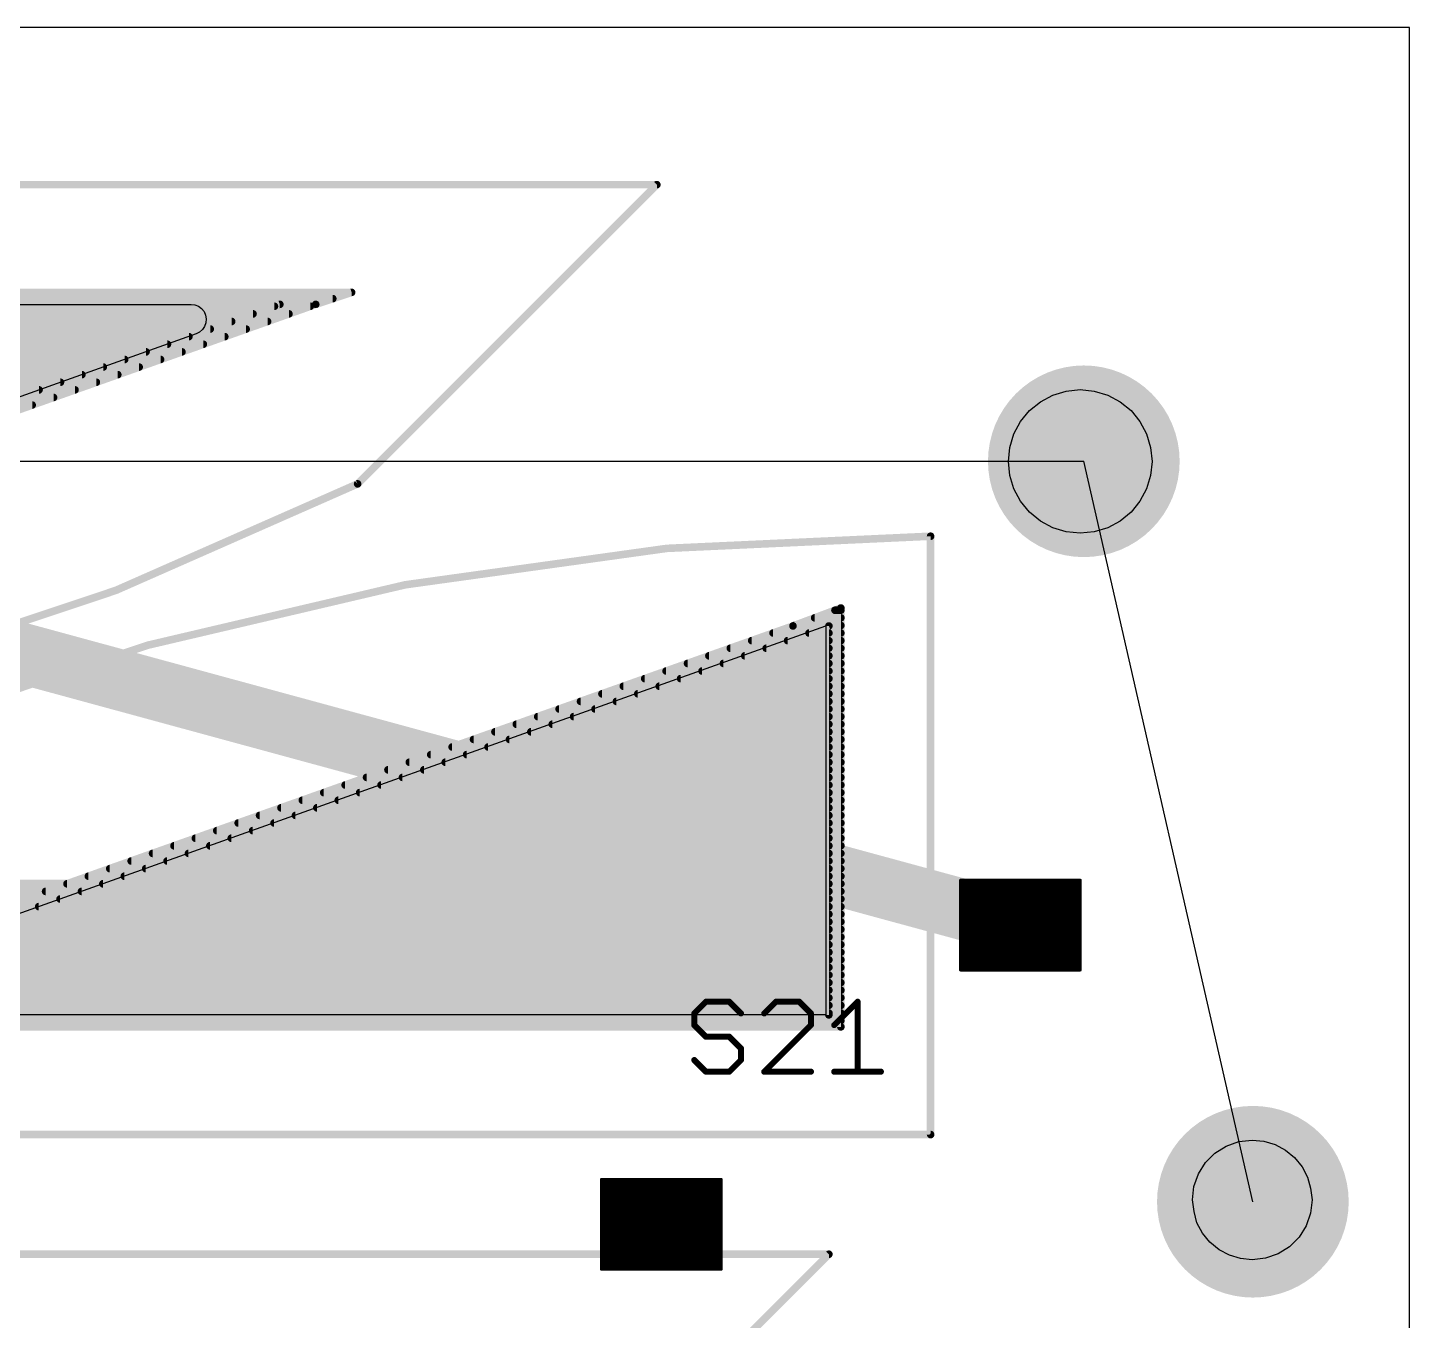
# Model space of a CAD drawing. Extents: x 0 to 82, y 0 to 110.
# Drawn here: x 58.91 to 82, y 87.89 to 109.5 of the extents above; entities that cross this region are included whole.
import ezdxf

# ---------------------------------------------------------------- set-up
doc = ezdxf.new("R2010")
doc.units = 0
for name, color, linetype in [('1', 22, 'CONTINUOUS'), ('16', 175, 'CONTINUOUS'), ('17', 82, 'CONTINUOUS'), ('18', 82, 'CONTINUOUS'), ('19', 53, 'CONTINUOUS'), ('20', 7, 'CONTINUOUS'), ('21', 253, 'CONTINUOUS'), ('23', 7, 'CONTINUOUS'), ('25', 253, 'CONTINUOUS'), ('29', 253, 'CONTINUOUS'), ('30', 253, 'CONTINUOUS'), ('31', 253, 'CONTINUOUS')]:
    doc.layers.add(name, color=color, linetype=linetype)

# ---------------------------------------------------------------- blocks, each defined once
blk = doc.blocks.new('ROUNDP')
at = {"const_width": 0.5}
blk.add_lwpolyline([(0, -0.25, 1), (0, 0.25, 1), (0, -0.25)], format="xyb", dxfattribs=at)
blk = doc.blocks.new('RECT')
blk.add_solid([(-0.5, -0.5), (0.5, -0.5), (-0.5, 0.5), (0.5, 0.5)])
blk = doc.blocks.new('ROUNDV')
at = {"const_width": 0.5}
blk.add_lwpolyline([(0, -0.25, 1), (0, 0.25, 1), (0, -0.25)], format="xyb", dxfattribs=at)

msp = doc.modelspace()

# ---------------------------------------------------------------- linework, layer by layer
at = {"layer": '1'}
for p, q in [((44.875, 104.875), (61.6422, 104.875)), ((61.6422, 104.875), (61.7062, 104.8668)), ((61.7062, 104.8668), (61.766, 104.8427)), ((61.766, 104.8427), (61.8179, 104.8044)), ((61.8179, 104.8044), (61.8585, 104.7541)), ((61.8585, 104.7541), (61.885, 104.6953)), ((61.885, 104.6953), (61.8959, 104.6317)), ((61.8959, 104.6317), (61.8904, 104.5674)), ((61.7267, 104.3815), (44.875, 98.375)), ((61.7843, 104.4105), (61.7267, 104.3815)), ((61.8328, 104.4531), (61.7843, 104.4105)), ((61.8689, 104.5066), (61.8328, 104.4531)), ((61.8904, 104.5674), (61.8689, 104.5066)), ((55.3983, 93.4935), (72.25, 99.5)), ((72.25, 99.5), (72.25, 93)), ((72.25, 93), (55.4828, 93))]:
    msp.add_line(p, q, dxfattribs=at)
for points, const_width in [([(70.875, 94.75), (71.4, 96.1)], 1.016), ([(47.04, 94.75), (70.875, 94.75)], 1.016), ([(76.5, 95.25), (74.5, 95.25)], 0.05), ([(74.5, 95.25), (74.5, 93.75)], 0.05), ([(74.5, 95.2), (76.5, 95.2)], 0.05), ([(74.5, 95.15), (76.5, 95.15)], 0.05), ([(76.5, 93.75), (76.5, 95.25)], 0.05), ([(74.5, 95.1), (76.5, 95.1)], 0.05), ([(74.5, 95.05), (76.5, 95.05)], 0.05), ([(74.5, 95), (76.5, 95)], 0.05), ([(74.5, 94.95), (76.5, 94.95)], 0.05), ([(74.5, 94.9), (76.5, 94.9)], 0.05), ([(74.5, 94.85), (76.5, 94.85)], 0.05), ([(74.5, 94.8), (76.5, 94.8)], 0.05), ([(74.5, 94.75), (76.5, 94.75)], 0.05), ([(74.5, 94.7), (76.5, 94.7)], 0.05), ([(74.5, 94.65), (76.5, 94.65)], 0.05), ([(74.5, 94.6), (76.5, 94.6)], 0.05), ([(74.5, 94.55), (76.5, 94.55)], 0.05), ([(74.5, 94.5), (76.5, 94.5)], 0.05), ([(74.5, 94.45), (76.5, 94.45)], 0.05), ([(74.5, 94.4), (76.5, 94.4)], 0.05), ([(74.5, 94.35), (76.5, 94.35)], 0.05), ([(74.5, 94.3), (76.5, 94.3)], 0.05), ([(74.5, 94.25), (76.5, 94.25)], 0.05), ([(74.5, 94.2), (76.5, 94.2)], 0.05), ([(74.5, 94.15), (76.5, 94.15)], 0.05), ([(74.5, 94.1), (76.5, 94.1)], 0.05), ([(74.5, 94.05), (76.5, 94.05)], 0.05), ([(74.5, 94), (76.5, 94)], 0.05), ([(74.5, 93.95), (76.5, 93.95)], 0.05), ([(74.5, 93.9), (76.5, 93.9)], 0.05), ([(74.5, 93.85), (76.5, 93.85)], 0.05), ([(74.5, 93.8), (76.5, 93.8)], 0.05), ([(74.5, 93.75), (76.5, 93.75)], 0.05), ([(74.5, 93.75), (76.5, 93.75)], 0.05)]:
    msp.add_lwpolyline(points, dxfattribs=dict(at, const_width=const_width))
for points, const_width in [([(71.6367, 96.0079, 1), (71.1633, 96.1921)], 0.508), ([(70.875, 94.496, 1), (70.875, 95.004)], 0.508), ([(74.5, 95.2625, 1), (74.5, 95.2375)], 0.025), ([(74.5125, 95.25, 1), (74.4875, 95.25)], 0.025), ([(74.5, 95.2125, 1), (74.5, 95.1875)], 0.025), ([(74.5, 95.1625, 1), (74.5, 95.1375)], 0.025), ([(76.5125, 95.25, 1), (76.4875, 95.25)], 0.025), ([(76.5, 95.2375, 1), (76.5, 95.2625)], 0.025), ([(76.5, 95.1875, 1), (76.5, 95.2125)], 0.025), ([(76.5, 95.1375, 1), (76.5, 95.1625)], 0.025), ([(70.6383, 94.8421, 1), (71.1117, 94.6579)], 0.508), ([(74.5, 95.1125, 1), (74.5, 95.0875)], 0.025), ([(74.5, 95.0625, 1), (74.5, 95.0375)], 0.025), ([(74.5, 95.0125, 1), (74.5, 94.9875)], 0.025), ([(74.5, 94.9625, 1), (74.5, 94.9375)], 0.025), ([(74.5, 94.9125, 1), (74.5, 94.8875)], 0.025), ([(76.5, 95.0875, 1), (76.5, 95.1125)], 0.025), ([(76.5, 95.0375, 1), (76.5, 95.0625)], 0.025), ([(76.5, 94.9875, 1), (76.5, 95.0125)], 0.025), ([(76.5, 94.9375, 1), (76.5, 94.9625)], 0.025), ([(76.5, 94.8875, 1), (76.5, 94.9125)], 0.025), ([(74.5, 94.8625, 1), (74.5, 94.8375)], 0.025), ([(74.5, 94.8125, 1), (74.5, 94.7875)], 0.025), ([(74.5, 94.7625, 1), (74.5, 94.7375)], 0.025), ([(74.5, 94.7125, 1), (74.5, 94.6875)], 0.025), ([(74.5, 94.6625, 1), (74.5, 94.6375)], 0.025), ([(76.5, 94.8375, 1), (76.5, 94.8625)], 0.025), ([(76.5, 94.7875, 1), (76.5, 94.8125)], 0.025), ([(76.5, 94.7375, 1), (76.5, 94.7625)], 0.025), ([(76.5, 94.6875, 1), (76.5, 94.7125)], 0.025), ([(76.5, 94.6375, 1), (76.5, 94.6625)], 0.025), ([(74.5, 94.6125, 1), (74.5, 94.5875)], 0.025), ([(74.5, 94.5625, 1), (74.5, 94.5375)], 0.025), ([(74.5, 94.5125, 1), (74.5, 94.4875)], 0.025), ([(74.5, 94.4625, 1), (74.5, 94.4375)], 0.025), ([(76.5, 94.5875, 1), (76.5, 94.6125)], 0.025), ([(76.5, 94.5375, 1), (76.5, 94.5625)], 0.025), ([(76.5, 94.4875, 1), (76.5, 94.5125)], 0.025), ([(76.5, 94.4375, 1), (76.5, 94.4625)], 0.025), ([(74.5, 94.4125, 1), (74.5, 94.3875)], 0.025), ([(74.5, 94.3625, 1), (74.5, 94.3375)], 0.025), ([(74.5, 94.3125, 1), (74.5, 94.2875)], 0.025), ([(74.5, 94.2625, 1), (74.5, 94.2375)], 0.025), ([(74.5, 94.2125, 1), (74.5, 94.1875)], 0.025), ([(76.5, 94.3875, 1), (76.5, 94.4125)], 0.025), ([(76.5, 94.3375, 1), (76.5, 94.3625)], 0.025), ([(76.5, 94.2875, 1), (76.5, 94.3125)], 0.025), ([(76.5, 94.2375, 1), (76.5, 94.2625)], 0.025), ([(76.5, 94.1875, 1), (76.5, 94.2125)], 0.025), ([(74.5, 94.1625, 1), (74.5, 94.1375)], 0.025), ([(74.5, 94.1125, 1), (74.5, 94.0875)], 0.025), ([(74.5, 94.0625, 1), (74.5, 94.0375)], 0.025), ([(74.5, 94.0125, 1), (74.5, 93.9875)], 0.025), ([(74.5, 93.9625, 1), (74.5, 93.9375)], 0.025), ([(76.5, 94.1375, 1), (76.5, 94.1625)], 0.025), ([(76.5, 94.0875, 1), (76.5, 94.1125)], 0.025), ([(76.5, 94.0375, 1), (76.5, 94.0625)], 0.025), ([(76.5, 93.9875, 1), (76.5, 94.0125)], 0.025), ([(76.5, 93.9375, 1), (76.5, 93.9625)], 0.025), ([(74.5, 93.9125, 1), (74.5, 93.8875)], 0.025), ([(74.5, 93.8625, 1), (74.5, 93.8375)], 0.025), ([(74.5, 93.8125, 1), (74.5, 93.7875)], 0.025), ([(74.5, 93.7625, 1), (74.5, 93.7375)], 0.025), ([(74.5, 93.7625, 1), (74.5, 93.7375)], 0.025), ([(74.4875, 93.75, 1), (74.5125, 93.75)], 0.025), ([(76.4875, 93.75, 1), (76.5125, 93.75)], 0.025), ([(76.5, 93.8875, 1), (76.5, 93.9125)], 0.025), ([(76.5, 93.8375, 1), (76.5, 93.8625)], 0.025), ([(76.5, 93.7875, 1), (76.5, 93.8125)], 0.025), ([(76.5, 93.7375, 1), (76.5, 93.7625)], 0.025), ([(76.5, 93.7375, 1), (76.5, 93.7625)], 0.025)]:
    msp.add_lwpolyline(points, format="xyb", dxfattribs=dict(at, const_width=const_width))
at = {"layer": '16', "const_width": 1.016}
msp.add_lwpolyline([(48.875, 101.75), (75.5, 94.5)], dxfattribs=at)
at = {"layer": '16', "const_width": 0.508}
msp.add_lwpolyline([(75.4333, 94.2549, 1), (75.5667, 94.7451)], format="xyb", dxfattribs=at)
at = {"layer": '19'}
for p in [(5.56, 102.2525), (79.385, 89.8775)]:
    msp.add_line(p, (76.56, 102.2525), dxfattribs=at)
at = {"layer": '20'}
for p, q in [((82, 109.5), (0, 109.5)), ((82, 0), (82, 109.5)), ((76.2661, 103.4263), (76.5, 103.45)), ((76.5, 103.45), (76.7339, 103.4263)), ((75.6515, 103.0985), (75.8336, 103.2472)), ((75.8336, 103.2472), (76.0412, 103.3576)), ((76.0412, 103.3576), (76.2661, 103.4263)), ((76.7339, 103.4263), (76.9588, 103.3576)), ((76.9588, 103.3576), (77.1664, 103.2472)), ((77.1664, 103.2472), (77.3485, 103.0985)), ((75.5028, 102.9164), (75.6515, 103.0985)), ((77.3485, 103.0985), (77.4971, 102.9164)), ((75.3924, 102.7088), (75.5028, 102.9164)), ((77.4971, 102.9164), (77.6075, 102.7088)), ((75.3237, 102.4839), (75.3924, 102.7088)), ((77.6075, 102.7088), (77.6763, 102.484)), ((75.3, 102.25), (75.3237, 102.4839)), ((77.6769, 102.4841), (77.7, 102.25)), ((75.3237, 102.0161), (75.3, 102.25)), ((77.7, 102.25), (77.6763, 102.0161)), ((75.3924, 101.7912), (75.3237, 102.0161)), ((77.6763, 102.0161), (77.6076, 101.7912)), ((75.5028, 101.5836), (75.3924, 101.7912)), ((77.6076, 101.7912), (77.4972, 101.5836)), ((75.6515, 101.4015), (75.5028, 101.5836)), ((75.8336, 101.2528), (75.6515, 101.4015)), ((77.3485, 101.4015), (77.1664, 101.2528)), ((77.4972, 101.5836), (77.3485, 101.4015)), ((76.0412, 101.1424), (75.8336, 101.2528)), ((76.2661, 101.0737), (76.0412, 101.1424)), ((76.9588, 101.1424), (76.7339, 101.0737)), ((77.1664, 101.2528), (76.9588, 101.1424)), ((76.5, 101.05), (76.2661, 101.0737)), ((76.7339, 101.0737), (76.5, 101.05)), ((78.7515, 90.6893), (78.9411, 90.8085)), ((78.9411, 90.8085), (79.1525, 90.8824)), ((79.1525, 90.8824), (79.375, 90.9075)), ((79.375, 90.9075), (79.57, 90.8882)), ((79.57, 90.8882), (79.7577, 90.8314)), ((79.7577, 90.8314), (79.9301, 90.7389)), ((78.474, 90.3414), (78.5932, 90.531)), ((78.5932, 90.531), (78.7515, 90.6893)), ((79.9301, 90.7389), (80.0821, 90.6146)), ((80.0821, 90.6146), (80.2083, 90.463)), ((78.4001, 90.13), (78.474, 90.3414)), ((80.2083, 90.463), (80.2989, 90.2902)), ((80.2989, 90.2902), (80.3486, 90.1026)), ((78.375, 89.9075), (78.4001, 90.13)), ((80.3486, 90.1026), (80.375, 89.9075)), ((78.4014, 89.7124), (78.375, 89.9075)), ((80.375, 89.9075), (80.3499, 89.685)), ((78.4511, 89.5248), (78.4014, 89.7124)), ((80.3499, 89.685), (80.276, 89.4736)), ((78.5417, 89.352), (78.4511, 89.5248)), ((80.276, 89.4736), (80.1568, 89.284)), ((78.6679, 89.2004), (78.5417, 89.352)), ((78.8199, 89.0761), (78.6679, 89.2004)), ((79.9985, 89.1257), (79.8089, 89.0065)), ((80.1568, 89.284), (79.9985, 89.1257)), ((78.9923, 88.9836), (78.8199, 89.0761)), ((79.18, 88.9268), (78.9923, 88.9836)), ((79.375, 88.9075), (79.18, 88.9268)), ((79.5975, 88.9326), (79.375, 88.9075)), ((79.8089, 89.0065), (79.5975, 88.9326))]:
    msp.add_line(p, q, dxfattribs=at)
at = {"layer": '21', "const_width": 0.127}
for points in [[(69.425, 106.875), (43.125, 106.875)], [(64.425, 101.875), (69.425, 106.875)], [(74, 91), (74, 101)], [(47.7, 91), (74, 91)], [(72.3, 89), (46, 89)], [(67.3, 84), (72.3, 89)]]:
    msp.add_lwpolyline(points, dxfattribs=at)
at = {"layer": '21'}
for points, const_width in [([(69.4475, 106.8525, 1), (69.4025, 106.8975)], 0.0635), ([(69.425, 106.8432, 1), (69.425, 106.9068)], 0.0635), ([(43.125, 96.875, 0.1158), (64.425, 101.875)], 0.127), ([(64.4025, 101.8975, 1), (64.4475, 101.8525)], 0.0635), ([(64.4391, 101.8466, 1), (64.4109, 101.9034)], 0.0635), ([(74, 101, 0.1158), (52.7, 96)], 0.127), ([(74.0318, 101, 1), (73.9682, 101)], 0.0635), ([(74, 100.9682, 1), (74, 101.0318)], 0.0635), ([(73.9682, 91, 1), (74.0318, 91)], 0.0635), ([(74, 90.9682, 1), (74, 91.0318)], 0.0635), ([(72.3225, 88.9775, 1), (72.2775, 89.0225)], 0.0635), ([(72.3, 88.9682, 1), (72.3, 89.0318)], 0.0635)]:
    msp.add_lwpolyline(points, format="xyb", dxfattribs=dict(at, const_width=const_width))
at = {"layer": '23'}
msp.add_point((74, 91), dxfattribs=at)
at = {"layer": '25', "const_width": 0.0508}
for points in [[(70.0328, 93.0433, 1), (70.0688, 93.0073)], [(70.0762, 93.0253, 1), (70.0254, 93.0253)], [(70.2457, 93.2456, 1), (70.2457, 93.1948)], [(70.2637, 93.2022, 1), (70.2277, 93.2382)], [(70.6535, 93.2382, 1), (70.6175, 93.2022)], [(70.6355, 93.1948, 1), (70.6355, 93.2456)], [(70.8124, 93.0073, 1), (70.8484, 93.0433)], [(71.2022, 93.0433, 1), (71.2382, 93.0073)], [(71.4151, 93.2456, 1), (71.4151, 93.1948)], [(71.4331, 93.2022, 1), (71.3971, 93.2382)], [(71.8229, 93.2382, 1), (71.7869, 93.2022)], [(71.8049, 93.1948, 1), (71.8049, 93.2456)], [(72.0252, 93.0253, 1), (71.9744, 93.0253)], [(71.9818, 93.0073, 1), (72.0178, 93.0433)], [(72.8048, 93.2202, 1), (72.754, 93.2202)], [(72.7974, 93.2022, 1), (72.7614, 93.2382)], [(70.0688, 92.8484, 1), (70.0328, 92.8124)], [(70.0254, 92.8304, 1), (70.0762, 92.8304)], [(71.9744, 92.8304, 1), (72.0252, 92.8304)], [(72.0178, 92.8124, 1), (71.9818, 92.8484)], [(72.3716, 92.8484, 1), (72.4076, 92.8124)], [(70.2457, 92.6609, 1), (70.2457, 92.6101)], [(70.2277, 92.6175, 1), (70.2637, 92.6535)], [(70.6535, 92.6535, 1), (70.6175, 92.6175)], [(70.6355, 92.6101, 1), (70.6355, 92.6609)], [(70.8558, 92.4406, 1), (70.805, 92.4406)], [(70.8124, 92.4226, 1), (70.8484, 92.4586)], [(70.0688, 92.2637, 1), (70.0328, 92.2277)], [(70.805, 92.2457, 1), (70.8558, 92.2457)], [(70.8484, 92.2277, 1), (70.8124, 92.2637)], [(70.2457, 92.0762, 1), (70.2457, 92.0254)], [(70.2277, 92.0328, 1), (70.2637, 92.0688)], [(70.6175, 92.0688, 1), (70.6535, 92.0328)], [(70.6355, 92.0254, 1), (70.6355, 92.0762)], [(71.2022, 92.0688, 1), (71.2382, 92.0328)], [(71.2202, 92.0762, 1), (71.2202, 92.0254)], [(71.9998, 92.0254, 1), (71.9998, 92.0762)], [(72.3896, 92.0762, 1), (72.3896, 92.0254)], [(72.754, 92.0508, 1), (72.8048, 92.0508)], [(73.1692, 92.0254, 1), (73.1692, 92.0762)]]:
    msp.add_lwpolyline(points, format="xyb", dxfattribs=at)
at = {"layer": '25', "const_width": 0.1016}
for points in [[(70.2457, 93.2202), (70.0508, 93.0253)], [(70.0508, 93.0253), (70.0508, 92.8304)], [(70.6355, 93.2202), (70.2457, 93.2202)], [(70.8304, 93.0253), (70.6355, 93.2202)], [(71.4151, 93.2202), (71.2202, 93.0253)], [(71.8049, 93.2202), (71.4151, 93.2202)], [(71.9998, 93.0253), (71.8049, 93.2202)], [(71.9998, 92.8304), (71.9998, 93.0253)], [(72.3896, 92.8304), (72.7794, 93.2202)], [(72.7794, 93.2202), (72.7794, 92.0508)], [(70.0508, 92.8304), (70.2457, 92.6355)], [(71.2202, 92.0508), (71.9998, 92.8304)], [(70.2457, 92.6355), (70.6355, 92.6355)], [(70.6355, 92.6355), (70.8304, 92.4406)], [(70.8304, 92.4406), (70.8304, 92.2457)], [(70.2457, 92.0508), (70.0508, 92.2457)], [(70.8304, 92.2457), (70.6355, 92.0508)], [(70.6355, 92.0508), (70.2457, 92.0508)], [(71.9998, 92.0508), (71.2202, 92.0508)], [(72.3896, 92.0508), (73.1692, 92.0508)]]:
    msp.add_lwpolyline(points, dxfattribs=at)
at = {"layer": '29'}
for points, const_width in [([(64.325, 105.075), (44.625, 105.075)], 0.127), ([(63.725, 104.875), (64.325, 105.075)], 0.127), ([(64.01, 104.97), (44.625, 104.97)], 0.127), ([(63.6349, 104.843), (44.625, 104.843)], 0.127), ([(45.425, 98.375), (63.725, 104.875)], 0.127), ([(63.2774, 104.716), (44.625, 104.716)], 0.127), ([(62.9198, 104.589), (44.625, 104.589)], 0.127), ([(62.5622, 104.462), (44.625, 104.462)], 0.127), ([(62.2047, 104.335), (44.625, 104.335)], 0.127), ([(61.8471, 104.208), (44.625, 104.208)], 0.127), ([(61.4896, 104.081), (44.625, 104.081)], 0.127), ([(61.132, 103.954), (44.625, 103.954)], 0.127), ([(60.7745, 103.827), (44.625, 103.827)], 0.127), ([(60.4169, 103.7), (44.625, 103.7)], 0.127), ([(60.0594, 103.573), (44.625, 103.573)], 0.127), ([(59.7018, 103.446), (44.625, 103.446)], 0.127), ([(59.3443, 103.319), (44.625, 103.319)], 0.127), ([(58.9867, 103.192), (44.625, 103.192)], 0.127), ([(72.5, 99.8), (71.7, 99.5)], 0.127), ([(72.4013, 99.763), (72.5, 99.763)], 0.127), ([(72.5, 92.8), (72.5, 99.8)], 0.127), ([(71.7, 99.5), (53.4, 93)], 0.127), ([(71.724, 99.509), (72.5, 99.509)], 0.127), ([(72.0627, 99.636), (72.5, 99.636)], 0.127), ([(71.0102, 99.255), (72.5, 99.255)], 0.127), ([(71.3678, 99.382), (72.5, 99.382)], 0.127), ([(70.2951, 99.001), (72.5, 99.001)], 0.127), ([(70.6527, 99.128), (72.5, 99.128)], 0.127), ([(69.9376, 98.874), (72.5, 98.874)], 0.127), ([(69.2225, 98.62), (72.5, 98.62)], 0.127), ([(69.58, 98.747), (72.5, 98.747)], 0.127), ([(68.5074, 98.366), (72.5, 98.366)], 0.127), ([(68.8649, 98.493), (72.5, 98.493)], 0.127), ([(67.7922, 98.112), (72.5, 98.112)], 0.127), ([(68.1498, 98.239), (72.5, 98.239)], 0.127), ([(67.0771, 97.858), (72.5, 97.858)], 0.127), ([(67.4347, 97.985), (72.5, 97.985)], 0.127), ([(66.362, 97.604), (72.5, 97.604)], 0.127), ([(66.7196, 97.731), (72.5, 97.731)], 0.127), ([(66.0045, 97.477), (72.5, 97.477)], 0.127), ([(65.2894, 97.223), (72.5, 97.223)], 0.127), ([(65.6469, 97.35), (72.5, 97.35)], 0.127), ([(64.5743, 96.969), (72.5, 96.969)], 0.127), ([(64.9318, 97.096), (72.5, 97.096)], 0.127), ([(63.8592, 96.715), (72.5, 96.715)], 0.127), ([(64.2167, 96.842), (72.5, 96.842)], 0.127), ([(63.144, 96.461), (72.5, 96.461)], 0.127), ([(63.5016, 96.588), (72.5, 96.588)], 0.127), ([(62.7865, 96.334), (72.5, 96.334)], 0.127), ([(62.0714, 96.08), (72.5, 96.08)], 0.127), ([(62.4289, 96.207), (72.5, 96.207)], 0.127), ([(61.3563, 95.826), (72.5, 95.826)], 0.127), ([(61.7138, 95.953), (72.5, 95.953)], 0.127), ([(60.6412, 95.572), (72.5, 95.572)], 0.127), ([(60.9987, 95.699), (72.5, 95.699)], 0.127), ([(59.9261, 95.318), (72.5, 95.318)], 0.127), ([(60.2836, 95.445), (72.5, 95.445)], 0.127), ([(59.5685, 95.191), (72.5, 95.191)], 0.127), ([(58.8534, 94.937), (72.5, 94.937)], 0.127), ([(59.211, 95.064), (72.5, 95.064)], 0.127), ([(58.1383, 94.683), (72.5, 94.683)], 0.127), ([(58.4958, 94.81), (72.5, 94.81)], 0.127), ([(57.4232, 94.429), (72.5, 94.429)], 0.127), ([(57.7807, 94.556), (72.5, 94.556)], 0.127), ([(56.7081, 94.175), (72.5, 94.175)], 0.127), ([(57.0656, 94.302), (72.5, 94.302)], 0.127), ([(55.993, 93.921), (72.5, 93.921)], 0.127), ([(56.3505, 94.048), (72.5, 94.048)], 0.127), ([(55.6354, 93.794), (72.5, 93.794)], 0.127), ([(54.9203, 93.54), (72.5, 93.54)], 0.127), ([(55.2779, 93.667), (72.5, 93.667)], 0.127), ([(54.2052, 93.286), (72.5, 93.286)], 0.127), ([(54.5628, 93.413), (72.5, 93.413)], 0.127), ([(53.4901, 93.032), (72.5, 93.032)], 0.127), ([(53.8476, 93.159), (72.5, 93.159)], 0.127), ([(52.8, 92.8), (72.5, 92.8)], 0.127), ([(53.115, 92.905), (72.5, 92.905)], 0.127), ([(68.5, 90.25), (68.5, 88.75)], 0.05), ([(70.5, 90.25), (68.5, 90.25)], 0.05), ([(68.5, 90.2), (70.5, 90.2)], 0.05), ([(68.5, 90.15), (70.5, 90.15)], 0.05), ([(68.5, 90.1), (70.5, 90.1)], 0.05), ([(68.5, 90.05), (70.5, 90.05)], 0.05), ([(70.5, 88.75), (70.5, 90.25)], 0.05), ([(68.5, 90), (70.5, 90)], 0.05), ([(68.5, 89.95), (70.5, 89.95)], 0.05), ([(68.5, 89.9), (70.5, 89.9)], 0.05), ([(68.5, 89.85), (70.5, 89.85)], 0.05), ([(68.5, 89.8), (70.5, 89.8)], 0.05), ([(68.5, 89.75), (70.5, 89.75)], 0.05), ([(68.5, 89.7), (70.5, 89.7)], 0.05), ([(68.5, 89.65), (70.5, 89.65)], 0.05), ([(68.5, 89.6), (70.5, 89.6)], 0.05), ([(68.5, 89.55), (70.5, 89.55)], 0.05), ([(68.5, 89.5), (70.5, 89.5)], 0.05), ([(68.5, 89.45), (70.5, 89.45)], 0.05), ([(68.5, 89.4), (70.5, 89.4)], 0.05), ([(68.5, 89.35), (70.5, 89.35)], 0.05), ([(68.5, 89.3), (70.5, 89.3)], 0.05), ([(68.5, 89.25), (70.5, 89.25)], 0.05), ([(68.5, 89.2), (70.5, 89.2)], 0.05), ([(68.5, 89.15), (70.5, 89.15)], 0.05), ([(68.5, 89.1), (70.5, 89.1)], 0.05), ([(68.5, 89.05), (70.5, 89.05)], 0.05), ([(68.5, 89), (70.5, 89)], 0.05), ([(68.5, 88.95), (70.5, 88.95)], 0.05), ([(68.5, 88.9), (70.5, 88.9)], 0.05), ([(68.5, 88.85), (70.5, 88.85)], 0.05), ([(68.5, 88.8), (70.5, 88.8)], 0.05), ([(68.5, 88.75), (70.5, 88.75)], 0.05), ([(68.5, 88.75), (70.5, 88.75)], 0.05)]:
    msp.add_lwpolyline(points, dxfattribs=dict(at, const_width=const_width))
for points, const_width in [([(64.335, 105.0449, 1), (64.315, 105.1051)], 0.0635), ([(64.325, 105.0433, 1), (64.325, 105.1068)], 0.0635), ([(63.6349, 104.8113, 1), (63.6349, 104.8748)], 0.0635), ([(63.715, 104.9051, 1), (63.735, 104.8449)], 0.0635), ([(63.7356, 104.8451, 1), (63.7144, 104.9049)], 0.0635), ([(64.01, 104.9382, 1), (64.01, 105.0018)], 0.0635), ([(62.9198, 104.5572, 1), (62.9198, 104.6208)], 0.0635), ([(63.2774, 104.6843, 1), (63.2774, 104.7478)], 0.0635), ([(62.2047, 104.3033, 1), (62.2047, 104.3668)], 0.0635), ([(62.5622, 104.4303, 1), (62.5622, 104.4938)], 0.0635), ([(61.4896, 104.0493, 1), (61.4896, 104.1128)], 0.0635), ([(61.8471, 104.1762, 1), (61.8471, 104.2398)], 0.0635), ([(61.132, 103.9223, 1), (61.132, 103.9858)], 0.0635), ([(60.4169, 103.6683, 1), (60.4169, 103.7318)], 0.0635), ([(60.7745, 103.7952, 1), (60.7745, 103.8588)], 0.0635), ([(59.7018, 103.4142, 1), (59.7018, 103.4778)], 0.0635), ([(60.0594, 103.5413, 1), (60.0594, 103.6048)], 0.0635), ([(58.9867, 103.1603, 1), (58.9867, 103.2238)], 0.0635), ([(59.3443, 103.2873, 1), (59.3443, 103.3508)], 0.0635), ([(72.4013, 99.7948, 1), (72.4013, 99.7313)], 0.0635), ([(72.5318, 99.8, 1), (72.4682, 99.8)], 0.0635), ([(72.5111, 99.7703, 1), (72.4889, 99.8297)], 0.0635), ([(72.5, 99.7313, 1), (72.5, 99.7948)], 0.0635), ([(71.6889, 99.5297, 1), (71.7111, 99.4703)], 0.0635), ([(71.7106, 99.4701, 1), (71.6894, 99.5299)], 0.0635), ([(71.724, 99.5408, 1), (71.724, 99.4772)], 0.0635), ([(72.0627, 99.6678, 1), (72.0627, 99.6043)], 0.0635), ([(72.5, 99.6043, 1), (72.5, 99.6678)], 0.0635), ([(72.5, 99.4772, 1), (72.5, 99.5408)], 0.0635), ([(71.0102, 99.2868, 1), (71.0102, 99.2233)], 0.0635), ([(71.3678, 99.4138, 1), (71.3678, 99.3503)], 0.0635), ([(72.5, 99.3503, 1), (72.5, 99.4138)], 0.0635), ([(72.5, 99.2233, 1), (72.5, 99.2868)], 0.0635), ([(70.2951, 99.0328, 1), (70.2951, 98.9693)], 0.0635), ([(70.6527, 99.1598, 1), (70.6527, 99.0962)], 0.0635), ([(72.5, 99.0962, 1), (72.5, 99.1598)], 0.0635), ([(72.5, 98.9693, 1), (72.5, 99.0328)], 0.0635), ([(69.9376, 98.9058, 1), (69.9376, 98.8423)], 0.0635), ([(72.5, 98.8423, 1), (72.5, 98.9058)], 0.0635), ([(69.2225, 98.6518, 1), (69.2225, 98.5883)], 0.0635), ([(69.58, 98.7788, 1), (69.58, 98.7152)], 0.0635), ([(72.5, 98.7152, 1), (72.5, 98.7788)], 0.0635), ([(72.5, 98.5883, 1), (72.5, 98.6518)], 0.0635), ([(68.5074, 98.3978, 1), (68.5074, 98.3342)], 0.0635), ([(68.8649, 98.5248, 1), (68.8649, 98.4613)], 0.0635), ([(72.5, 98.4613, 1), (72.5, 98.5248)], 0.0635), ([(72.5, 98.3342, 1), (72.5, 98.3978)], 0.0635), ([(67.7922, 98.1438, 1), (67.7922, 98.0803)], 0.0635), ([(68.1498, 98.2708, 1), (68.1498, 98.2073)], 0.0635), ([(72.5, 98.2073, 1), (72.5, 98.2708)], 0.0635), ([(72.5, 98.0803, 1), (72.5, 98.1438)], 0.0635), ([(67.0771, 97.8898, 1), (67.0771, 97.8263)], 0.0635), ([(67.4347, 98.0168, 1), (67.4347, 97.9532)], 0.0635), ([(72.5, 97.9532, 1), (72.5, 98.0168)], 0.0635), ([(72.5, 97.8263, 1), (72.5, 97.8898)], 0.0635), ([(66.362, 97.6358, 1), (66.362, 97.5722)], 0.0635), ([(66.7196, 97.7628, 1), (66.7196, 97.6993)], 0.0635), ([(72.5, 97.6993, 1), (72.5, 97.7628)], 0.0635), ([(72.5, 97.5722, 1), (72.5, 97.6358)], 0.0635), ([(66.0045, 97.5088, 1), (66.0045, 97.4453)], 0.0635), ([(72.5, 97.4453, 1), (72.5, 97.5088)], 0.0635), ([(65.2894, 97.2548, 1), (65.2894, 97.1912)], 0.0635), ([(65.6469, 97.3818, 1), (65.6469, 97.3183)], 0.0635), ([(72.5, 97.3183, 1), (72.5, 97.3818)], 0.0635), ([(72.5, 97.1912, 1), (72.5, 97.2548)], 0.0635), ([(64.5743, 97.0008, 1), (64.5743, 96.9373)], 0.0635), ([(64.9318, 97.1278, 1), (64.9318, 97.0643)], 0.0635), ([(72.5, 97.0643, 1), (72.5, 97.1278)], 0.0635), ([(72.5, 96.9373, 1), (72.5, 97.0008)], 0.0635), ([(63.8592, 96.7468, 1), (63.8592, 96.6833)], 0.0635), ([(64.2167, 96.8738, 1), (64.2167, 96.8102)], 0.0635), ([(72.5, 96.8102, 1), (72.5, 96.8738)], 0.0635), ([(72.5, 96.6833, 1), (72.5, 96.7468)], 0.0635), ([(63.144, 96.4928, 1), (63.144, 96.4292)], 0.0635), ([(63.5016, 96.6198, 1), (63.5016, 96.5563)], 0.0635), ([(72.5, 96.5563, 1), (72.5, 96.6198)], 0.0635), ([(72.5, 96.4292, 1), (72.5, 96.4928)], 0.0635), ([(62.7865, 96.3658, 1), (62.7865, 96.3023)], 0.0635), ([(72.5, 96.3023, 1), (72.5, 96.3658)], 0.0635), ([(62.0714, 96.1118, 1), (62.0714, 96.0482)], 0.0635), ([(62.4289, 96.2388, 1), (62.4289, 96.1753)], 0.0635), ([(72.5, 96.1753, 1), (72.5, 96.2388)], 0.0635), ([(72.5, 96.0482, 1), (72.5, 96.1118)], 0.0635), ([(61.3563, 95.8578, 1), (61.3563, 95.7943)], 0.0635), ([(61.7138, 95.9848, 1), (61.7138, 95.9213)], 0.0635), ([(72.5, 95.9213, 1), (72.5, 95.9848)], 0.0635), ([(72.5, 95.7943, 1), (72.5, 95.8578)], 0.0635), ([(60.6412, 95.6038, 1), (60.6412, 95.5403)], 0.0635), ([(60.9987, 95.7308, 1), (60.9987, 95.6672)], 0.0635), ([(72.5, 95.6672, 1), (72.5, 95.7308)], 0.0635), ([(72.5, 95.5403, 1), (72.5, 95.6038)], 0.0635), ([(59.9261, 95.3498, 1), (59.9261, 95.2862)], 0.0635), ([(60.2836, 95.4768, 1), (60.2836, 95.4133)], 0.0635), ([(72.5, 95.4133, 1), (72.5, 95.4768)], 0.0635), ([(72.5, 95.2862, 1), (72.5, 95.3498)], 0.0635), ([(59.211, 95.0958, 1), (59.211, 95.0323)], 0.0635), ([(59.5685, 95.2228, 1), (59.5685, 95.1593)], 0.0635), ([(72.5, 95.1593, 1), (72.5, 95.2228)], 0.0635), ([(72.5, 95.0323, 1), (72.5, 95.0958)], 0.0635), ([(72.5, 94.9052, 1), (72.5, 94.9688)], 0.0635), ([(72.5, 94.7782, 1), (72.5, 94.8418)], 0.0635), ([(72.5, 94.6513, 1), (72.5, 94.7148)], 0.0635), ([(72.5, 94.5243, 1), (72.5, 94.5878)], 0.0635), ([(72.5, 94.3972, 1), (72.5, 94.4608)], 0.0635), ([(72.5, 94.2703, 1), (72.5, 94.3338)], 0.0635), ([(72.5, 94.1433, 1), (72.5, 94.2068)], 0.0635), ([(72.5, 94.0162, 1), (72.5, 94.0798)], 0.0635), ([(72.5, 93.8893, 1), (72.5, 93.9528)], 0.0635), ([(72.5, 93.7623, 1), (72.5, 93.8258)], 0.0635), ([(72.5, 93.6352, 1), (72.5, 93.6988)], 0.0635), ([(72.5, 93.5083, 1), (72.5, 93.5718)], 0.0635), ([(72.5, 93.3813, 1), (72.5, 93.4448)], 0.0635), ([(72.5, 93.2542, 1), (72.5, 93.3178)], 0.0635), ([(72.5, 93.1273, 1), (72.5, 93.1908)], 0.0635), ([(72.5, 93.0003, 1), (72.5, 93.0638)], 0.0635), ([(72.4682, 92.8, 1), (72.5318, 92.8)], 0.0635), ([(72.5, 92.8732, 1), (72.5, 92.9368)], 0.0635), ([(72.5, 92.7683, 1), (72.5, 92.8318)], 0.0635), ([(68.5125, 90.25, 1), (68.4875, 90.25)], 0.025), ([(68.5, 90.2625, 1), (68.5, 90.2375)], 0.025), ([(68.5, 90.2125, 1), (68.5, 90.1875)], 0.025), ([(68.5, 90.1625, 1), (68.5, 90.1375)], 0.025), ([(68.5, 90.1125, 1), (68.5, 90.0875)], 0.025), ([(68.5, 90.0625, 1), (68.5, 90.0375)], 0.025), ([(70.5125, 90.25, 1), (70.4875, 90.25)], 0.025), ([(70.5, 90.2375, 1), (70.5, 90.2625)], 0.025), ([(70.5, 90.1875, 1), (70.5, 90.2125)], 0.025), ([(70.5, 90.1375, 1), (70.5, 90.1625)], 0.025), ([(70.5, 90.0875, 1), (70.5, 90.1125)], 0.025), ([(70.5, 90.0375, 1), (70.5, 90.0625)], 0.025), ([(68.5, 90.0125, 1), (68.5, 89.9875)], 0.025), ([(68.5, 89.9625, 1), (68.5, 89.9375)], 0.025), ([(68.5, 89.9125, 1), (68.5, 89.8875)], 0.025), ([(68.5, 89.8625, 1), (68.5, 89.8375)], 0.025), ([(68.5, 89.8125, 1), (68.5, 89.7875)], 0.025), ([(70.5, 89.9875, 1), (70.5, 90.0125)], 0.025), ([(70.5, 89.9375, 1), (70.5, 89.9625)], 0.025), ([(70.5, 89.8875, 1), (70.5, 89.9125)], 0.025), ([(70.5, 89.8375, 1), (70.5, 89.8625)], 0.025), ([(70.5, 89.7875, 1), (70.5, 89.8125)], 0.025), ([(68.5, 89.7625, 1), (68.5, 89.7375)], 0.025), ([(68.5, 89.7125, 1), (68.5, 89.6875)], 0.025), ([(68.5, 89.6625, 1), (68.5, 89.6375)], 0.025), ([(68.5, 89.6125, 1), (68.5, 89.5875)], 0.025), ([(70.5, 89.7375, 1), (70.5, 89.7625)], 0.025), ([(70.5, 89.6875, 1), (70.5, 89.7125)], 0.025), ([(70.5, 89.6375, 1), (70.5, 89.6625)], 0.025), ([(70.5, 89.5875, 1), (70.5, 89.6125)], 0.025), ([(68.5, 89.5625, 1), (68.5, 89.5375)], 0.025), ([(68.5, 89.5125, 1), (68.5, 89.4875)], 0.025), ([(68.5, 89.4625, 1), (68.5, 89.4375)], 0.025), ([(68.5, 89.4125, 1), (68.5, 89.3875)], 0.025), ([(68.5, 89.3625, 1), (68.5, 89.3375)], 0.025), ([(70.5, 89.5375, 1), (70.5, 89.5625)], 0.025), ([(70.5, 89.4875, 1), (70.5, 89.5125)], 0.025), ([(70.5, 89.4375, 1), (70.5, 89.4625)], 0.025), ([(70.5, 89.3875, 1), (70.5, 89.4125)], 0.025), ([(70.5, 89.3375, 1), (70.5, 89.3625)], 0.025), ([(68.5, 89.3125, 1), (68.5, 89.2875)], 0.025), ([(68.5, 89.2625, 1), (68.5, 89.2375)], 0.025), ([(68.5, 89.2125, 1), (68.5, 89.1875)], 0.025), ([(68.5, 89.1625, 1), (68.5, 89.1375)], 0.025), ([(68.5, 89.1125, 1), (68.5, 89.0875)], 0.025), ([(70.5, 89.2875, 1), (70.5, 89.3125)], 0.025), ([(70.5, 89.2375, 1), (70.5, 89.2625)], 0.025), ([(70.5, 89.1875, 1), (70.5, 89.2125)], 0.025), ([(70.5, 89.1375, 1), (70.5, 89.1625)], 0.025), ([(70.5, 89.0875, 1), (70.5, 89.1125)], 0.025), ([(68.5, 89.0625, 1), (68.5, 89.0375)], 0.025), ([(68.5, 89.0125, 1), (68.5, 88.9875)], 0.025), ([(68.5, 88.9625, 1), (68.5, 88.9375)], 0.025), ([(68.5, 88.9125, 1), (68.5, 88.8875)], 0.025), ([(70.5, 89.0375, 1), (70.5, 89.0625)], 0.025), ([(70.5, 88.9875, 1), (70.5, 89.0125)], 0.025), ([(70.5, 88.9375, 1), (70.5, 88.9625)], 0.025), ([(70.5, 88.8875, 1), (70.5, 88.9125)], 0.025), ([(68.5, 88.8625, 1), (68.5, 88.8375)], 0.025), ([(68.5, 88.8125, 1), (68.5, 88.7875)], 0.025), ([(68.5, 88.7625, 1), (68.5, 88.7375)], 0.025), ([(68.5, 88.7625, 1), (68.5, 88.7375)], 0.025), ([(68.4875, 88.75, 1), (68.5125, 88.75)], 0.025), ([(70.4875, 88.75, 1), (70.5125, 88.75)], 0.025), ([(70.5, 88.8375, 1), (70.5, 88.8625)], 0.025), ([(70.5, 88.7875, 1), (70.5, 88.8125)], 0.025), ([(70.5, 88.7375, 1), (70.5, 88.7625)], 0.025), ([(70.5, 88.7375, 1), (70.5, 88.7625)], 0.025)]:
    msp.add_lwpolyline(points, format="xyb", dxfattribs=dict(at, const_width=const_width))
at = {"layer": '31', "const_width": 0.127}
for points in [[(44.825, 98.375), (63.125, 104.875)], [(63.125, 104.875), (44.825, 104.875)], [(63.0349, 104.843), (44.825, 104.843)], [(62.6774, 104.716), (44.825, 104.716)], [(62.3198, 104.589), (44.825, 104.589)], [(61.9622, 104.462), (44.825, 104.462)], [(61.6047, 104.335), (44.825, 104.335)], [(61.2471, 104.208), (44.825, 104.208)], [(60.8896, 104.081), (44.825, 104.081)], [(60.532, 103.954), (44.825, 103.954)], [(60.1745, 103.827), (44.825, 103.827)], [(59.8169, 103.7), (44.825, 103.7)], [(59.4594, 103.573), (44.825, 103.573)], [(59.1018, 103.446), (44.825, 103.446)], [(72.3, 99.5), (54, 93)], [(72.3, 93), (72.3, 99.5)], [(71.6102, 99.255), (72.3, 99.255)], [(71.9678, 99.382), (72.3, 99.382)], [(70.8951, 99.001), (72.3, 99.001)], [(71.2527, 99.128), (72.3, 99.128)], [(70.5376, 98.874), (72.3, 98.874)], [(69.8225, 98.62), (72.3, 98.62)], [(70.18, 98.747), (72.3, 98.747)], [(69.1074, 98.366), (72.3, 98.366)], [(69.4649, 98.493), (72.3, 98.493)], [(68.3922, 98.112), (72.3, 98.112)], [(68.7498, 98.239), (72.3, 98.239)], [(67.6771, 97.858), (72.3, 97.858)], [(68.0347, 97.985), (72.3, 97.985)], [(66.962, 97.604), (72.3, 97.604)], [(67.3196, 97.731), (72.3, 97.731)], [(66.6045, 97.477), (72.3, 97.477)], [(65.8894, 97.223), (72.3, 97.223)], [(66.2469, 97.35), (72.3, 97.35)], [(65.1743, 96.969), (72.3, 96.969)], [(65.5318, 97.096), (72.3, 97.096)], [(64.4592, 96.715), (72.3, 96.715)], [(64.8167, 96.842), (72.3, 96.842)], [(63.744, 96.461), (72.3, 96.461)], [(64.1016, 96.588), (72.3, 96.588)], [(63.3865, 96.334), (72.3, 96.334)], [(62.6714, 96.08), (72.3, 96.08)], [(63.0289, 96.207), (72.3, 96.207)], [(61.9563, 95.826), (72.3, 95.826)], [(62.3138, 95.953), (72.3, 95.953)], [(61.2412, 95.572), (72.3, 95.572)], [(61.5987, 95.699), (72.3, 95.699)], [(60.5261, 95.318), (72.3, 95.318)], [(60.8836, 95.445), (72.3, 95.445)], [(60.1685, 95.191), (72.3, 95.191)], [(59.4534, 94.937), (72.3, 94.937)], [(59.811, 95.064), (72.3, 95.064)], [(58.7383, 94.683), (72.3, 94.683)], [(59.0958, 94.81), (72.3, 94.81)], [(58.0232, 94.429), (72.3, 94.429)], [(58.3807, 94.556), (72.3, 94.556)], [(57.3081, 94.175), (72.3, 94.175)], [(57.6656, 94.302), (72.3, 94.302)], [(56.593, 93.921), (72.3, 93.921)], [(56.9505, 94.048), (72.3, 94.048)], [(56.2354, 93.794), (72.3, 93.794)], [(55.5203, 93.54), (72.3, 93.54)], [(55.8779, 93.667), (72.3, 93.667)], [(54.8052, 93.286), (72.3, 93.286)], [(55.1628, 93.413), (72.3, 93.413)], [(54, 93), (72.3, 93)], [(54.0901, 93.032), (72.3, 93.032)], [(54.4476, 93.159), (72.3, 93.159)]]:
    msp.add_lwpolyline(points, dxfattribs=at)
at = {"layer": '31', "const_width": 0.0635}
for points in [[(63.0349, 104.8113, 1), (63.0349, 104.8748)], [(63.1356, 104.8451, 1), (63.1144, 104.9049)], [(63.125, 104.8432, 1), (63.125, 104.9068)], [(62.3198, 104.5572, 1), (62.3198, 104.6208)], [(62.6774, 104.6843, 1), (62.6774, 104.7478)], [(61.6047, 104.3033, 1), (61.6047, 104.3668)], [(61.9622, 104.4303, 1), (61.9622, 104.4938)], [(60.8896, 104.0493, 1), (60.8896, 104.1128)], [(61.2471, 104.1762, 1), (61.2471, 104.2398)], [(60.532, 103.9223, 1), (60.532, 103.9858)], [(59.8169, 103.6683, 1), (59.8169, 103.7318)], [(60.1745, 103.7952, 1), (60.1745, 103.8588)], [(59.1018, 103.4142, 1), (59.1018, 103.4778)], [(59.4594, 103.5413, 1), (59.4594, 103.6048)], [(72.3317, 99.5, 1), (72.2682, 99.5)], [(72.3106, 99.4701, 1), (72.2894, 99.5299)], [(71.6102, 99.2868, 1), (71.6102, 99.2233)], [(71.9678, 99.4138, 1), (71.9678, 99.3503)], [(72.3, 99.3503, 1), (72.3, 99.4138)], [(72.3, 99.2233, 1), (72.3, 99.2868)], [(70.8951, 99.0328, 1), (70.8951, 98.9693)], [(71.2527, 99.1598, 1), (71.2527, 99.0962)], [(72.3, 99.0962, 1), (72.3, 99.1598)], [(72.3, 98.9693, 1), (72.3, 99.0328)], [(70.5376, 98.9058, 1), (70.5376, 98.8423)], [(72.3, 98.8423, 1), (72.3, 98.9058)], [(69.8225, 98.6518, 1), (69.8225, 98.5883)], [(70.18, 98.7788, 1), (70.18, 98.7152)], [(72.3, 98.7152, 1), (72.3, 98.7788)], [(72.3, 98.5883, 1), (72.3, 98.6518)], [(69.1074, 98.3978, 1), (69.1074, 98.3342)], [(69.4649, 98.5248, 1), (69.4649, 98.4613)], [(72.3, 98.4613, 1), (72.3, 98.5248)], [(72.3, 98.3342, 1), (72.3, 98.3978)], [(68.3922, 98.1438, 1), (68.3922, 98.0803)], [(68.7498, 98.2708, 1), (68.7498, 98.2073)], [(72.3, 98.2073, 1), (72.3, 98.2708)], [(72.3, 98.0803, 1), (72.3, 98.1438)], [(67.6771, 97.8898, 1), (67.6771, 97.8263)], [(68.0347, 98.0168, 1), (68.0347, 97.9532)], [(72.3, 97.9532, 1), (72.3, 98.0168)], [(72.3, 97.8263, 1), (72.3, 97.8898)], [(66.962, 97.6358, 1), (66.962, 97.5722)], [(67.3196, 97.7628, 1), (67.3196, 97.6993)], [(72.3, 97.6993, 1), (72.3, 97.7628)], [(72.3, 97.5722, 1), (72.3, 97.6358)], [(66.6045, 97.5088, 1), (66.6045, 97.4453)], [(72.3, 97.4453, 1), (72.3, 97.5088)], [(65.8894, 97.2548, 1), (65.8894, 97.1912)], [(66.2469, 97.3818, 1), (66.2469, 97.3183)], [(72.3, 97.3183, 1), (72.3, 97.3818)], [(72.3, 97.1912, 1), (72.3, 97.2548)], [(65.1743, 97.0008, 1), (65.1743, 96.9373)], [(65.5318, 97.1278, 1), (65.5318, 97.0643)], [(72.3, 97.0643, 1), (72.3, 97.1278)], [(72.3, 96.9373, 1), (72.3, 97.0008)], [(64.4592, 96.7468, 1), (64.4592, 96.6833)], [(64.8167, 96.8738, 1), (64.8167, 96.8102)], [(72.3, 96.8102, 1), (72.3, 96.8738)], [(72.3, 96.6833, 1), (72.3, 96.7468)], [(63.744, 96.4928, 1), (63.744, 96.4292)], [(64.1016, 96.6198, 1), (64.1016, 96.5563)], [(72.3, 96.5563, 1), (72.3, 96.6198)], [(72.3, 96.4292, 1), (72.3, 96.4928)], [(63.3865, 96.3658, 1), (63.3865, 96.3023)], [(72.3, 96.3023, 1), (72.3, 96.3658)], [(62.6714, 96.1118, 1), (62.6714, 96.0482)], [(63.0289, 96.2388, 1), (63.0289, 96.1753)], [(72.3, 96.1753, 1), (72.3, 96.2388)], [(72.3, 96.0482, 1), (72.3, 96.1118)], [(61.9563, 95.8578, 1), (61.9563, 95.7943)], [(62.3138, 95.9848, 1), (62.3138, 95.9213)], [(72.3, 95.9213, 1), (72.3, 95.9848)], [(72.3, 95.7943, 1), (72.3, 95.8578)], [(61.2412, 95.6038, 1), (61.2412, 95.5403)], [(61.5987, 95.7308, 1), (61.5987, 95.6672)], [(72.3, 95.6672, 1), (72.3, 95.7308)], [(72.3, 95.5403, 1), (72.3, 95.6038)], [(60.5261, 95.3498, 1), (60.5261, 95.2862)], [(60.8836, 95.4768, 1), (60.8836, 95.4133)], [(72.3, 95.4133, 1), (72.3, 95.4768)], [(72.3, 95.2862, 1), (72.3, 95.3498)], [(59.811, 95.0958, 1), (59.811, 95.0323)], [(60.1685, 95.2228, 1), (60.1685, 95.1593)], [(72.3, 95.1593, 1), (72.3, 95.2228)], [(72.3, 95.0323, 1), (72.3, 95.0958)], [(59.4534, 94.9688, 1), (59.4534, 94.9052)], [(72.3, 94.9052, 1), (72.3, 94.9688)], [(59.0958, 94.8418, 1), (59.0958, 94.7782)], [(72.3, 94.7782, 1), (72.3, 94.8418)], [(72.3, 94.6513, 1), (72.3, 94.7148)], [(72.3, 94.5243, 1), (72.3, 94.5878)], [(72.3, 94.3972, 1), (72.3, 94.4608)], [(72.3, 94.2703, 1), (72.3, 94.3338)], [(72.3, 94.1433, 1), (72.3, 94.2068)], [(72.3, 94.0162, 1), (72.3, 94.0798)], [(72.3, 93.8893, 1), (72.3, 93.9528)], [(72.3, 93.7623, 1), (72.3, 93.8258)], [(72.3, 93.6352, 1), (72.3, 93.6988)], [(72.3, 93.5083, 1), (72.3, 93.5718)], [(72.3, 93.3813, 1), (72.3, 93.4448)], [(72.3, 93.2542, 1), (72.3, 93.3178)], [(72.3, 93.1273, 1), (72.3, 93.1908)], [(72.3, 93.0003, 1), (72.3, 93.0638)], [(72.3, 92.9682, 1), (72.3, 93.0318)], [(72.2682, 93, 1), (72.3317, 93)]]:
    msp.add_lwpolyline(points, format="xyb", dxfattribs=at)

# ---------------------------------------------------------------- block references
at = {"layer": '1', "xscale": 1.5, "yscale": 1.5}
msp.add_blockref('RECT', (71.4, 96.1), dxfattribs=at)
at = {"layer": '17', "xscale": 1.308, "yscale": 1.308}
msp.add_blockref('ROUNDP', (75.5, 94.5), dxfattribs=at)
msp.add_blockref('ROUNDP', (75.5, 94.5), dxfattribs=at)
at = {"layer": '18', "xscale": 3, "yscale": 3}
for p in [(76.56, 102.2525), (76.56, 102.2525), (79.385, 89.8775), (79.385, 89.8775)]:
    msp.add_blockref('ROUNDV', p, dxfattribs=at)
at = {"layer": '29'}
for name, p, xscale, yscale in [('ROUNDV', (76.56, 102.2525), 3.2032, 3.2032), ('RECT', (71.4, 96.1), 1.7032, 1.7032), ('ROUNDP', (75.5, 94.5), 1.5112, 1.5112), ('ROUNDV', (79.385, 89.8775), 3.2032, 3.2032)]:
    msp.add_blockref(name, p, dxfattribs=dict(at, xscale=xscale, yscale=yscale))
at = {"layer": '30'}
for name, p, xscale, yscale in [('ROUNDV', (76.56, 102.2525), 3.2032, 3.2032), ('ROUNDP', (75.5, 94.5), 1.5112, 1.5112), ('ROUNDV', (79.385, 89.8775), 3.2032, 3.2032)]:
    msp.add_blockref(name, p, dxfattribs=dict(at, xscale=xscale, yscale=yscale))
at = {"layer": '31', "xscale": 1.5, "yscale": 1.5}
msp.add_blockref('RECT', (71.4, 96.1), dxfattribs=at)

doc.saveas('drawing.dxf')
